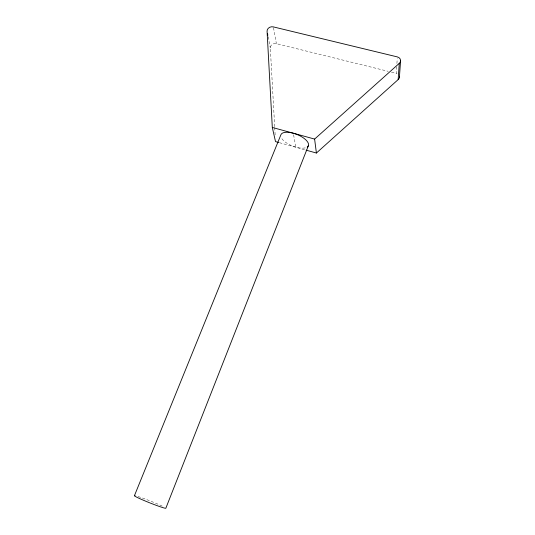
<?xml version="1.0" encoding="UTF-8"?>
<svg xmlns="http://www.w3.org/2000/svg" width="535" height="535" viewBox="0 0 535 535"><rect width="100%" height="100%" fill="white"/><g stroke="black" fill="none" stroke-linecap="round" stroke-linejoin="round"><path stroke-width="0.4" stroke-dasharray="2.67 2.01" d="M396.997 73.549A4.494 3.825 -4.6 0 0 396.295 73.315L396.709 66.755M396.923 63.471L397.231 58.549M274.689 126.675L270.309 47.889A4.514 3.792 -14.3 0 1 276.381 43.663L388.189 71.316M391.433 72.118L396.295 73.315M279.424 142.691L305.325 149.934M268.149 36.795L270.309 47.889M273.499 27.693L276.381 43.663M293.595 134.78L295.828 147.279M274.736 127.504L275.197 135.796M138.01 496.513A16.906 0.956 21.7 0 1 163.75 506.852M305.224 147.887A14.793 6.206 21.8 0 1 291.12 145.446A14.793 6.206 21.8 0 1 281.002 137.107"/><path stroke-width="0.8" d="M306.114 150.154L316.406 153.03L398.16 79.595L399.27 63.344A4.654 3.926 -5 0 0 397.338 56.904L273.352 26.897A4.668 3.885 -14.5 0 0 267.072 31.251L272.308 127.437L275.518 141.601L278.641 142.47M399.411 77.247L400.568 60.93M308.334 145.828L165.85 508.196A16.906 0.956 21.7 0 1 147.794 502.057A16.906 0.956 21.7 0 1 135.121 495.718M134.425 495.704L280.895 134.793A14.793 6.206 21.8 0 1 298.771 135.235A14.793 6.206 21.8 0 1 307.197 147.092M316.406 153.03L314.613 139.08L399.27 63.344M272.308 127.437L314.613 139.08M267.533 33.631L267.841 35.21M399.418 76.599A4.494 3.825 -4.6 0 1 398.16 79.595"/></g></svg>
